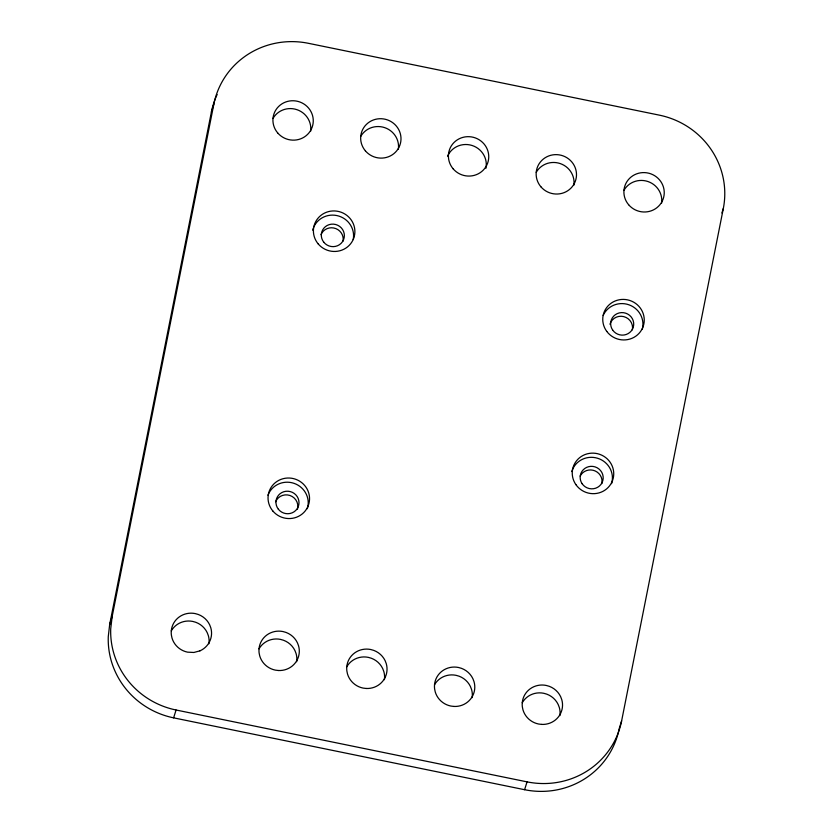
<?xml version="1.0" encoding="UTF-8"?>
<svg xmlns="http://www.w3.org/2000/svg" width="833" height="833" viewBox="0 0 833 833"><rect width="100%" height="100%" fill="white"/><g stroke="black" fill="none" stroke-linecap="round" stroke-linejoin="round"><path stroke-width="1.25" d="M109.675 624.49L108.269 636.704A80.947 78.646 17.4 0 0 173.618 717.848L524.592 789.705A80.947 78.646 17.4 0 0 619.169 728.729L621.626 720.889L723.315 208.521A80.926 78.614 17.4 0 0 659.372 115.152L308.397 43.306A80.926 78.614 17.4 0 0 213.831 104.219L211.384 112.059L109.675 624.49L112.132 616.649L213.831 104.219M112.132 616.649L110.716 628.863A80.947 78.646 17.4 0 0 176.075 710.008L527.05 781.864A80.947 78.646 17.4 0 0 621.626 720.889M173.618 717.848L176.075 710.008M524.592 789.705L527.05 781.864M721.909 212.998L723.315 208.521M272.974 118.463A20.231 19.659 17.4 0 1 297.017 109.696A20.231 19.659 17.4 0 1 310.615 131.322M360.72 136.425A20.231 19.659 17.4 0 1 384.752 127.657A20.231 19.659 17.4 0 1 398.361 149.284M171.275 630.893A20.231 19.659 17.4 0 1 192.756 621.428L195.807 622.293A20.231 19.659 17.4 0 1 207.209 632.653L208.323 635.569A20.231 19.659 17.4 0 1 208.916 643.753M259.011 648.855A20.231 19.659 17.4 0 1 280.502 639.39L283.553 640.265A20.231 19.659 17.4 0 1 294.955 650.615L296.069 653.53A20.231 19.659 17.4 0 1 296.663 661.714M312.687 230.179A20.804 20.221 17.4 0 1 313.312 228.159M313.718 227.17A20.804 20.221 17.4 0 1 338.875 216.091A20.804 20.221 17.4 0 1 353.213 239.55M320.976 234.698A11.558 11.235 17.4 0 1 343.05 241.122M211.384 112.059A80.926 78.614 17.4 0 1 217.142 94.504M434.503 684.778A20.231 19.659 17.4 0 1 455.995 675.313L459.045 676.188A20.231 19.659 17.4 0 1 470.437 686.548L471.551 689.453A20.231 19.659 17.4 0 1 472.144 697.638M536.202 172.358A20.231 19.659 17.4 0 1 560.245 163.58A20.231 19.659 17.4 0 1 573.854 185.218M571.761 471.551A20.804 20.221 17.4 0 1 597.532 458.233A20.804 20.221 17.4 0 1 611.589 483.619M609.954 324.245A11.558 11.235 17.4 0 1 623.719 316.602A11.558 11.235 17.4 0 1 632.362 329.837M580.153 476.153A11.558 11.235 17.4 0 1 601.853 483.556M522.249 702.74A20.231 19.659 17.4 0 1 543.73 693.275L546.781 694.149A20.231 19.659 17.4 0 1 558.183 704.51L559.297 707.415A20.231 19.659 17.4 0 1 559.891 715.599M623.948 190.32A20.231 19.659 17.4 0 1 647.991 181.542A20.231 19.659 17.4 0 1 661.589 203.179M275.619 501.778A11.558 11.235 17.4 0 1 289.926 495.479A11.558 11.235 17.4 0 1 297.496 509.13M267.966 495.239A20.804 20.221 17.4 0 1 294.039 483.348A20.804 20.221 17.4 0 1 307.335 508.692M346.757 666.817A20.231 19.659 17.4 0 1 368.248 657.352L371.299 658.226A20.231 19.659 17.4 0 1 382.701 668.576L383.805 671.492A20.231 19.659 17.4 0 1 384.409 679.676M447.54 156.229A20.231 19.659 17.4 0 1 471.999 145.452A20.231 19.659 17.4 0 1 485.931 168.266M603.165 315.436A20.804 20.221 17.4 0 1 628.977 304.816A20.804 20.221 17.4 0 1 642.274 329.295M199.941 650.854L193.87 652.468L187.56 652.156A20.231 19.659 17.4 0 1 171.994 638.016L171.359 634.975A20.231 19.659 17.4 0 1 195.214 613.588L198.264 614.462A20.231 19.659 17.4 0 1 209.666 624.823L210.78 627.728A20.231 19.659 17.4 0 1 199.941 650.854M278.451 670.513L275.306 670.117A20.231 19.659 17.4 0 1 259.74 655.977L259.105 652.937A20.231 19.659 17.4 0 1 282.96 631.549L286.011 632.424A20.231 19.659 17.4 0 1 297.412 642.784L298.526 645.69A20.231 19.659 17.4 0 1 278.451 670.513M366.197 688.475L363.042 688.079A20.231 19.659 17.4 0 1 347.486 673.939L346.851 670.898A20.231 19.659 17.4 0 1 370.706 649.511L373.757 650.386A20.231 19.659 17.4 0 1 385.158 660.746L386.262 663.662A20.231 19.659 17.4 0 1 366.197 688.475M453.933 706.446L450.788 706.04A20.231 19.659 17.4 0 1 435.232 691.9L434.597 688.86A20.231 19.659 17.4 0 1 458.442 667.472L461.503 668.347A20.231 19.659 17.4 0 1 472.894 678.708L474.008 681.623A20.231 19.659 17.4 0 1 453.933 706.446M541.679 724.408L538.535 724.012A20.231 19.659 17.4 0 1 522.968 709.862L522.333 706.821A20.231 19.659 17.4 0 1 546.188 685.434L549.239 686.309A20.231 19.659 17.4 0 1 560.64 696.669L561.754 699.585A20.231 19.659 17.4 0 1 541.679 724.408M365.385 150.846A20.231 19.659 17.4 0 0 399.798 145.431A20.231 19.659 17.4 0 0 377.307 118.952A20.231 19.659 17.4 0 0 365.385 150.846M277.649 132.884A20.231 19.659 17.4 0 0 312.063 127.47A20.231 19.659 17.4 0 0 289.561 100.991A20.231 19.659 17.4 0 0 277.649 132.884M318.258 243.986A20.804 20.221 17.4 0 0 353.65 238.425A20.804 20.221 17.4 0 0 330.514 211.186A20.804 20.221 17.4 0 0 318.258 243.986M323.704 242.111A11.558 11.235 17.4 0 0 343.498 239.831A11.558 11.235 17.4 0 0 331.295 224.192A11.558 11.235 17.4 0 0 323.704 242.111M612.63 330.014A11.558 11.235 17.4 0 0 632.559 328.952A11.558 11.235 17.4 0 0 621.366 312.614A11.558 11.235 17.4 0 0 612.63 330.014M540.877 186.769A20.231 19.659 17.4 0 0 575.291 181.355A20.231 19.659 17.4 0 0 552.789 154.876A20.231 19.659 17.4 0 0 540.877 186.769M575.905 484.639A20.804 20.221 17.4 0 0 611.734 482.401A20.804 20.221 17.4 0 0 591.315 453.173A20.804 20.221 17.4 0 0 575.905 484.639M628.623 204.731A20.231 19.659 17.4 0 0 663.037 199.316A20.231 19.659 17.4 0 0 640.535 172.837A20.231 19.659 17.4 0 0 628.623 204.731M278.347 509.202A11.558 11.235 17.4 0 0 298.141 506.912A11.558 11.235 17.4 0 0 285.938 491.283A11.558 11.235 17.4 0 0 278.347 509.202M582.121 483.734A11.558 11.235 17.4 0 0 602.04 482.671A11.558 11.235 17.4 0 0 590.857 466.345A11.558 11.235 17.4 0 0 582.121 483.734M606.788 331.43A20.804 20.221 17.4 0 0 642.514 328.098A20.804 20.221 17.4 0 0 621.189 299.495A20.804 20.221 17.4 0 0 606.788 331.43M272.901 511.077A20.804 20.221 17.4 0 0 308.304 505.506A20.804 20.221 17.4 0 0 285.157 478.267A20.804 20.221 17.4 0 0 272.901 511.077M453.131 168.807A20.231 19.659 17.4 0 0 487.544 163.393A20.231 19.659 17.4 0 0 465.053 136.914A20.231 19.659 17.4 0 0 453.131 168.807"/></g></svg>
